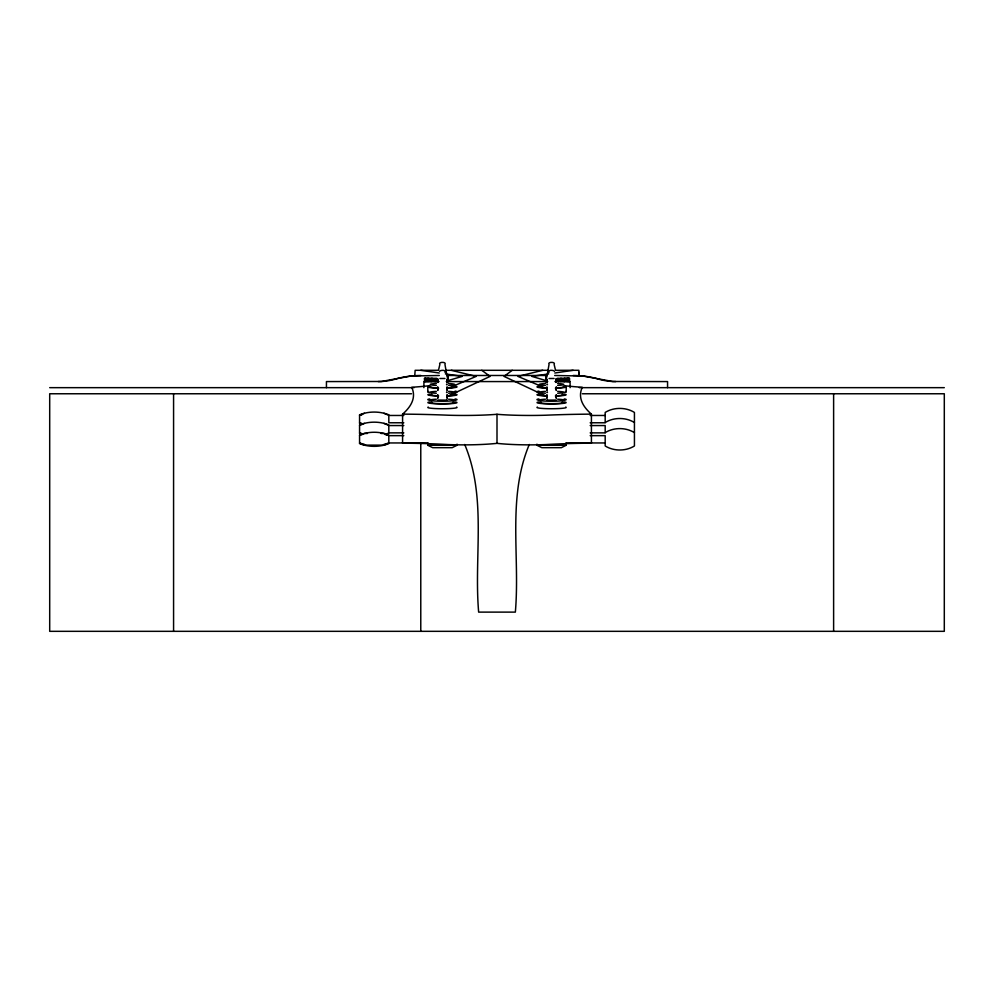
<?xml version="1.0" encoding="UTF-8"?>
<svg xmlns="http://www.w3.org/2000/svg" width="994" height="994" viewBox="0 0 994 994"><rect width="100%" height="100%" fill="white"/><g stroke="black" fill="none" stroke-linecap="round" stroke-linejoin="round"><path stroke-width="1.49" d="M424.525 379.149L424.587 378.155L424.525 381.572M426.6 379.149L426.65 378.155L426.6 381.572M427.37 379.149L427.42 378.155L427.482 381.572M429.06 379.149L429.122 378.155L429.06 381.572M429.88 379.149L429.942 378.155L429.88 381.572M432.974 379.149L433.036 378.155L433.086 381.572M557.274 379.149L557.336 378.155L557.274 381.572M562.008 379.149L562.057 378.155L562.119 381.572M565.748 379.149L565.81 378.155L565.859 381.572M566.518 379.149L566.58 378.155L566.63 381.572M568.021 379.149L568.071 378.155L568.133 381.572M546.799 377.198L549.036 364.45C546.948 361.654 556.218 361.654 554.13 364.45L555.509 370.215M438.491 370.215L439.87 364.45C437.782 361.654 447.051 361.654 444.964 364.45L447.201 377.198M437.932 381.597C437.745 385.076 437.733 377.086 437.932 379.783A1.715 0.659 -87.9 0 1 437.932 381.597L438.093 379.149M444.964 372.29C446.592 369.619 439.994 369.992 439.51 371.383M529.28 444.48C506.977 497.783 520.185 556.242 515.352 612.118L478.648 612.118C473.815 556.242 487.023 497.783 464.72 444.48M512.233 370.302L504.02 376.391L546.799 396.519M437.795 400.048L447.201 400.16L446.567 399.936M605.184 422.537C613.795 417.169 625.81 417.169 634.433 422.537M605.184 432.626C613.795 427.258 625.81 427.258 634.433 432.626M457.041 444.144L457.041 445.262L452.158 447.673L432.676 447.673L427.793 445.262L427.793 442.802M566.207 442.827L566.207 445.262L561.324 447.673L541.842 447.673L536.959 445.262L536.959 444.144M447.201 396.519L490.092 376.391L481.767 370.302M447.201 388.679L476.176 376.391L451.313 370.302M364.45 413.293L359.567 415.343L362.015 414.697M359.567 425.444L364.45 423.394M359.567 435.521L364.45 433.471L367.445 433.471M388.816 432.986L385.163 434.527L388.816 435.521L383.945 433.471L380.938 433.471M388.816 443.61C379.807 447.25 368.575 447.25 359.567 443.61L359.567 434.987C368.575 431.346 379.807 431.346 388.816 434.987M447.201 380.826L462.247 376.391L445.387 373.918M383.945 444.355L388.816 443.076L383.945 445.126L364.45 445.126L359.567 443.076L364.45 444.355M542.687 370.302L517.936 376.391L546.799 388.679M446.567 384.69L447.201 384.467L446.567 384.256M446.567 392.531L447.201 392.319L446.567 392.108M547.433 384.256L546.799 384.467L547.433 384.69M547.433 392.108L546.799 392.319L547.433 392.531M547.433 399.936L546.799 400.16L556.205 400.048M548.688 373.918L531.865 376.391L546.799 380.826M554.801 373.011L573.14 370.302M439.895 378.49L444.939 378.49M549.061 378.49L554.105 378.49M457.041 445.262L427.793 445.262M566.207 445.262L536.959 445.262M439.311 375.483L410.982 376.03L381.46 381.485L326.442 381.572L326.442 387.66M438.304 370.302L415.144 370.302L414.759 375.695M446.033 370.302L547.967 370.302M555.696 370.302L578.856 370.302L579.092 375.682L579.03 372.365M447.002 375.483L546.998 375.483M554.689 375.483L583.018 376.03L612.54 381.485L667.558 381.572L667.558 387.66M439.062 381.572L423.904 381.572L423.904 387.66M446.294 381.572L547.706 381.572M554.938 381.572L570.096 381.572L570.096 387.66M49.7 387.66L414.088 387.66M579.291 387.66L944.3 387.66M411.553 393.761L49.7 393.761L49.7 631.327L944.3 631.327L944.3 393.761L582.335 393.761M403.812 415.467L388.816 415.467L388.816 422.773L403.812 422.773M590.188 415.467L605.184 415.467M590.188 422.773L605.184 422.773L605.184 412.435C613.795 407.08 625.81 407.08 634.433 412.435L634.433 445.971C625.81 451.338 613.795 451.338 605.184 445.971L605.184 435.645L590.188 435.645M403.812 425.556L388.816 425.556L388.816 432.862L403.812 432.862M590.188 425.556L605.184 425.556L605.184 432.862L590.188 432.862M403.812 435.645L388.816 435.645L388.816 442.951L427.793 442.951M566.207 442.951L605.184 442.951M420.86 370.302L439.249 373.011M362.015 423.531L359.567 422.885L362.015 423.916M362.015 433.62L359.567 432.986L362.015 434.005M388.816 414.796C379.807 411.168 368.575 411.168 359.567 414.796L359.567 423.432L362.015 424.426M388.816 424.898C379.807 421.257 368.575 421.257 359.567 424.898L359.567 433.533L362.015 434.527M383.945 413.293L388.816 415.343M383.945 423.394L388.816 425.444M549.036 372.29C547.259 369.532 554.205 369.979 554.49 371.383M556.068 381.597C556.267 385.076 556.28 377.086 556.068 379.783A1.715 0.659 87.9 0 0 556.068 381.597L556.019 379.149M563.163 379.149L563.113 378.155L563.163 381.572M559.846 379.149L559.796 378.155L559.846 381.572M833.618 393.761L833.618 631.327M564.343 385.697A92.367 8.225 0 0 0 582.285 387.275A2121.482 189.009 0 0 0 591.418 414.138L591.418 443.162A121.454 13.928 0 0 0 545.731 444.567A48.085 5.517 0 0 1 497 443.349A48.085 5.517 0 0 1 448.269 444.567A121.454 13.928 0 0 0 402.582 443.162L402.582 414.138A2121.482 189.009 0 0 0 411.715 387.275A92.367 8.225 0 0 0 429.656 385.697M569.475 381.572L569.413 378.155L569.351 381.572M566.207 386.902L566.207 391.748M564.12 381.572L564.058 378.155L564.008 381.572M558.653 381.572L558.603 378.155L558.541 381.572M555.907 379.149L555.907 381.572M545.843 381.572L545.793 376.391L545.731 381.572A92.367 8.225 0 0 0 546.638 382.131M591.418 414.138A121.703 10.847 0 0 0 545.731 415.219A48.172 4.287 0 0 1 497 414.287L497 443.349M448.269 381.572L448.207 376.391L448.157 381.572A92.367 8.225 0 0 1 447.362 382.131M436.726 381.572L436.664 378.155L436.602 381.572M435.459 381.572L435.397 378.155L435.347 381.572M434.266 381.572L434.204 378.155L434.154 381.572M430.949 381.572L430.887 378.155L430.837 381.572M427.793 386.902L427.793 391.748M425.979 381.572L425.929 378.155L425.867 381.572M420.773 442.951L420.773 631.327M173.577 393.761L173.577 631.327M615.783 381.572A61.79 61.79 0 0 1 596.624 378.528A93.809 93.809 0 0 0 573.14 375.483M378.217 381.572A61.79 61.79 0 0 0 397.376 378.528A93.809 93.809 0 0 1 420.86 375.483M452.953 394.208A12.164 1.081 0 0 1 448.493 395.687M436.341 395.687A12.164 1.081 0 0 1 431.881 394.208M448.493 391.375A12.164 1.081 0 0 1 448.493 393.251M436.341 393.251A12.164 1.081 0 0 1 436.341 391.375M455.078 398.942A14.624 1.305 0 0 1 455.078 400.247M429.756 400.247A14.624 1.305 0 0 1 429.756 398.942M455.078 394.096A14.624 1.305 0 0 1 447.412 395.972M438.64 395.997A14.624 1.305 0 0 1 429.756 394.096M448.493 383.535A12.164 1.081 0 0 1 448.493 385.411M436.341 385.411A12.164 1.081 0 0 1 436.341 383.535M455.078 391.102A14.624 1.305 0 0 1 455.078 392.406M429.756 392.406A14.624 1.305 0 0 1 428.302 391.412M455.078 386.244A14.624 1.305 0 0 1 447.412 388.12M438.64 388.157A14.624 1.305 0 0 1 429.756 386.244M454.171 386.616A12.164 1.081 0 0 1 448.493 387.834M436.341 387.834A12.164 1.081 0 0 1 430.675 386.616M452.953 402.036A12.164 1.081 0 0 1 442.417 403.663A12.164 1.081 0 0 1 431.881 402.036M448.493 399.215A12.164 1.081 0 0 1 451.736 400.855A12.164 1.081 0 0 1 433.098 400.855A12.164 1.081 0 0 1 436.341 399.215M456.544 407.093A14.624 1.305 0 0 1 442.417 408.733A14.624 1.305 0 0 1 428.302 407.093M455.078 401.936A14.624 1.305 0 0 1 442.417 403.887A14.624 1.305 0 0 1 429.756 401.936M557.659 383.535A12.164 1.081 0 0 1 557.659 385.411M545.507 385.411A12.164 1.081 0 0 1 545.507 383.535M565.698 391.412A14.624 1.305 0 0 1 564.244 392.406M538.922 392.406A14.624 1.305 0 0 1 538.922 391.102M564.244 386.244A14.624 1.305 0 0 1 555.36 388.157M546.588 388.12A14.624 1.305 0 0 1 538.922 386.244M563.325 386.616A12.164 1.081 0 0 1 557.659 387.834M545.507 387.834A12.164 1.081 0 0 1 539.829 386.616M562.119 394.208A12.164 1.081 0 0 1 557.659 395.687M545.507 395.687A12.164 1.081 0 0 1 541.047 394.208M557.659 391.375A12.164 1.081 0 0 1 557.659 393.251M545.507 393.251A12.164 1.081 0 0 1 545.507 391.375M564.244 398.942A14.624 1.305 0 0 1 564.244 400.247M538.922 400.247A14.624 1.305 0 0 1 538.922 398.942M564.244 394.096A14.624 1.305 0 0 1 555.36 395.997M546.588 395.972A14.624 1.305 0 0 1 538.922 394.096M562.119 402.036A12.164 1.081 0 0 1 551.583 403.663A12.164 1.081 0 0 1 541.047 402.036M557.659 399.215A12.164 1.081 0 0 1 560.902 400.855A12.164 1.081 0 0 1 542.264 400.855A12.164 1.081 0 0 1 545.507 399.215M565.698 407.093A14.624 1.305 0 0 1 551.583 408.733A14.624 1.305 0 0 1 537.456 407.093M564.244 401.936A14.624 1.305 0 0 1 551.583 403.887A14.624 1.305 0 0 1 538.922 401.936M497 414.287A48.172 4.287 0 0 1 448.269 415.219A121.703 10.847 0 0 0 402.582 414.138M446.828 380.516L447.201 382.653L446.902 381.597A1.715 0.659 87.9 0 1 446.902 379.783L447.201 379.012L446.828 380.516M446.828 388.368L447.201 390.493L446.902 389.449A1.715 0.659 87.9 0 1 446.902 387.623L447.201 386.852L446.828 388.368M446.828 396.196L447.201 398.333L446.902 397.289A1.715 0.659 87.9 0 1 446.902 395.463L447.201 394.693L446.828 396.196M555.994 388.368L556.367 390.493L556.068 389.449A1.715 0.659 87.9 0 1 556.068 387.623L556.367 386.852L555.994 388.368M555.994 396.196L556.367 398.333L556.068 397.289A1.715 0.659 87.9 0 1 556.068 395.463L556.367 394.693L555.994 396.196M438.031 388.84L437.695 390.48L437.932 389.449A1.715 0.659 -87.9 0 0 437.932 387.623L437.633 386.852L438.031 388.84M438.031 396.681L437.695 398.321L437.932 397.289A1.715 0.659 -87.9 0 0 437.932 395.463L437.695 394.717L438.031 396.681M547.197 381L546.862 382.628L547.098 381.597A1.715 0.659 -87.9 0 0 547.098 379.783L546.862 379.037L547.197 381M547.197 388.84L546.862 390.48L547.098 389.449A1.715 0.659 -87.9 0 0 547.098 387.623L546.862 386.877L547.197 388.84M547.197 396.681L546.862 398.321L547.098 397.289A1.715 0.659 -87.9 0 0 547.098 395.463L546.862 394.717L547.197 396.681M425.233 378.155L425.171 381.572L425.233 378.155M428.19 378.155L428.141 381.572L428.19 378.155M431.943 378.155L431.881 381.572L431.943 378.155M560.964 378.155L560.914 381.572L560.964 378.155M564.878 378.155L564.828 381.572L564.878 378.155M567.35 378.155L567.288 381.572L567.35 378.155M568.767 378.155L568.717 381.572L568.767 378.155"/></g></svg>
